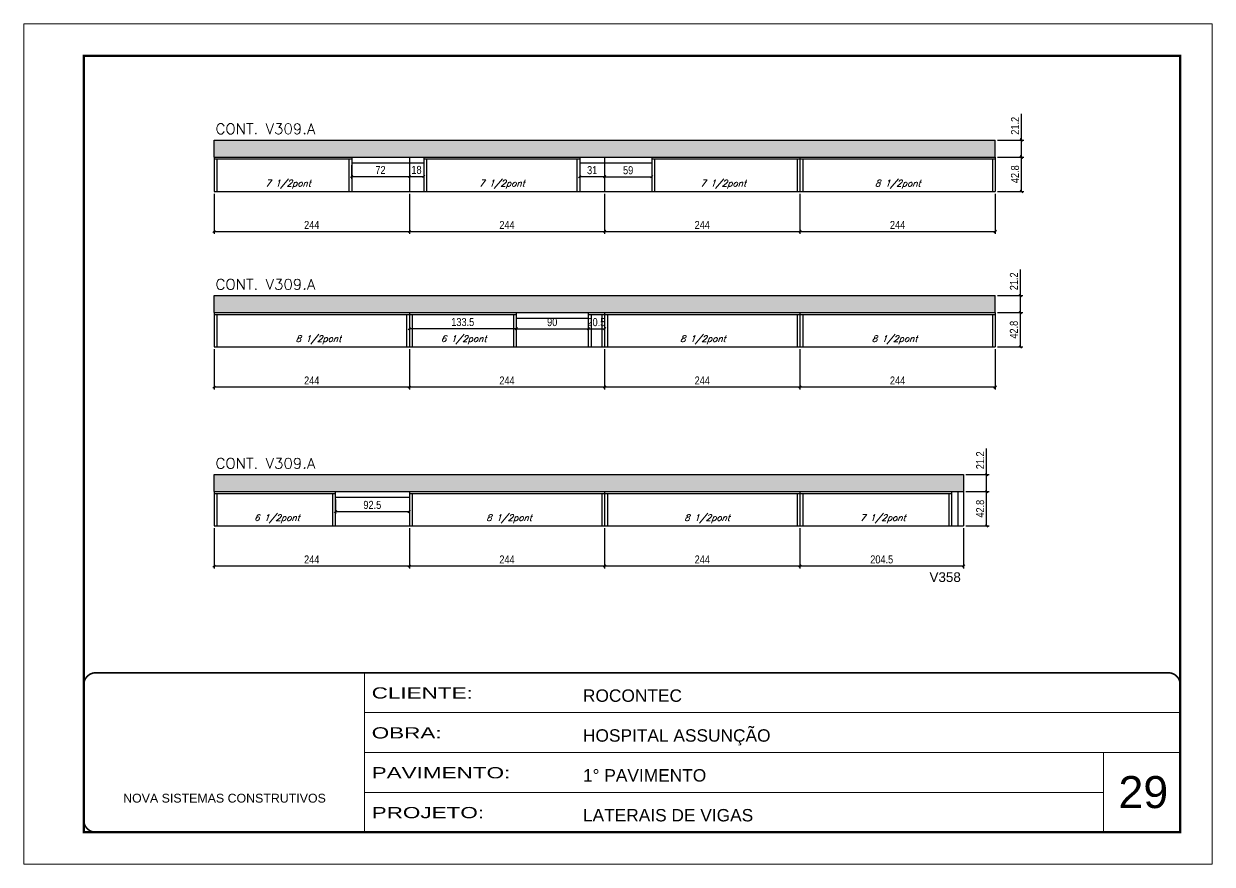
# Model space of a CAD drawing. Extents: x 137137 to 143418, y 10464 to 34486.
# Drawn here: x 137137 to 138622, y 25396 to 26446 of the extents above; entities that cross this region are included whole.
import ezdxf

# ---------------------------------------------------------------- set-up
doc = ezdxf.new("R2010")
doc.units = 0
doc.linetypes.add('CONTINUO', pattern=[0])
doc.linetypes.add('DASHED', pattern=[0.75, 0.5, -0.25])
for name, color, linetype in [('5', 5, 'Continuous'), ('COTA', 241, 'Continuous'), ('Painéis', 200, 'Continuous'), ('SARR_2.2x7', 40, 'Continuous'), ('SARR_3.5x7', 81, 'Continuous'), ('texto', 7, 'Continuous')]:
    doc.layers.add(name, color=color, linetype=linetype)
for name, color, linetype, lineweight in [('CARIMBO', 255, 'Continuous', 9), ('Folhas', 255, 'Continuous', 9), ('SARRAFO DE PRESSAO', 251, 'DASHED', 9), ('Texto Seção', 7, 'Continuous', 15)]:
    doc.layers.add(name, color=color, linetype=linetype, lineweight=lineweight)
doc.styles.add('ARIAL', font='arial.ttf')
doc.styles.add('COTA TECNICA', font='techl___.ttf', dxfattribs={"height": 10})
doc.styles.add('REGUA-120', font='ROMANS.shx', dxfattribs={"height": 15})
doc.styles.add('Romans', font='romans.shx')
doc.styles.get("Standard").update_dxf_attribs({"font": 'arial.ttf'})
doc.styles.add('Tecnologia', font='')
doc.styles.get('Tecnologia').set_extended_font_data('Forgotten Futurist')
doc.dimstyles.new('PAINEL', dxfattribs={"dimtxt": 10, "dimasz": 3, "dimexe": 3, "dimexo": 3, "dimgap": 3, "dimtad": 1, "dimdec": 1, "dimzin": 12, "dimdsep": 46, "dimtxsty": 'COTA TECNICA', "dimblk1": 'OBLIQUE', "dimblk2": 'OBLIQUE', "dimsah": 1, "dimcen": 0.9, "dimclrd": 4, "dimclre": 4, "dimclrt": 240, "dimadec": 1, "dimazin": 3, "dimtfac": 1, "dimtdec": 1, "dimtmove": 0, "dimatfit": 3, "dimfxl": 1, "dimtolj": 1, "dimtzin": 12, "dimarcsym": 0})
pattern_1 = [(50, (-4832.843, -1173.3043), (5.46554007, -0.47817257), [0.5715, -6.2865]), (355, (-4832.843, -1173.304), (-1.05730264, 5.73170536), [0.4572, -5.02921753]), (100.4514447, (-4832.3873, -1173.344), (4.40823741, 5.25353256), [0.48570026, -5.34270734]), (46.1842, (-4832.843, -1171.78), (8.13237123, -1.26126984), [0.85725, -9.42975]), (96.6355576, (-4832.165, -1171.885), (7.122124, 7.42278374), [0.7285507, -8.01406824]), (351.184151, (-4832.843, -1171.78), (7.122124, 7.42278374), [0.685799, -7.54379196]), (21, (-4832.081, -1172.1613), (4.54843174, -3.06795595), [0.5715, -6.2865]), (326, (-4832.081, -1172.161), (1.85406085, 5.52563898), [0.4572, -5.0292]), (71.451445, (-4831.702, -1172.417), (6.40249258, 2.45768307), [0.48570026, -5.34269813]), (37.5, (-4832.8428, -1173.3043), (0.092658098, 2.536651166), [0, -4.96824, 0, -5.1054, 0, -5.04825]), (7.5, (-4832.8428, -1173.3043), (2.004589875, 3.005417245), [0, -2.91084, 0, -4.85394, 0, -1.92405]), (327.5, (-4834.542, -1173.3043), (4.067717855, -0.17186232), [0, -1.905, 0, -5.9436, 0, -7.8867]), (317.5, (-4835.304, -1173.3043), (4.44387544, 0.76279473), [0, -2.4765, 0, -3.94716, 0, -5.6007])]

# ---------------------------------------------------------------- blocks, each defined once
blk = doc.blocks.new('9999999999')
at = {"color": 30, "linetype": 'CONTINUO'}
for p, q in [((98564.6, 34230.2), (98564.6, 34429.4)), ((98564.6, 34379.6), (99584, 34379.6)), ((98564.6, 34329.8), (99488, 34329.8)), ((99584, 34329.8), (99488, 34329.8)), ((99488, 34329.8), (99488, 34230.2)), ((98564.6, 34280), (99488, 34280))]:
    blk.add_line(p, q, dxfattribs=at)
at = {"color": 30, "linetype": 'CONTINUO', "const_width": 2}
blk.add_lwpolyline([(99584, 34230.2), (99584, 34414.4, 0.414214), (99569, 34429.4), (98229, 34429.4, 0.414214), (98214, 34414.4), (98214, 34245.2, 0.414214), (98229, 34230.2), (99584, 34230.2)], format="xyb", dxfattribs=at)
at = {"layer": 'Folhas'}
blk.add_lwpolyline([(98139, 34190.2), (99624, 34190.2), (99624, 35240.2), (98139, 35240.2)], close=True, dxfattribs=at)
at = {"layer": 'Folhas', "color": 30, "const_width": 3}
blk.add_lwpolyline([(98214, 34230.2), (99584, 34230.2), (99584, 35200.2), (98214, 35200.2)], close=True, dxfattribs=at)
at = {"color": 7, "linetype": 'Continuous', "ltscale": 5, "style": 'ARIAL'}
for s, height, p in [('ROCONTEC', 15.48, (98837.7, 34393.1)), ('HOSPITAL ASSUNÇÃO', 15.483, (98837.7, 34343.3)), ('1° PAVIMENTO', 15.483, (98837.7, 34293.5)), ('NOVA SISTEMAS CONSTRUTIVOS', 11.059, (98263.2, 34267.2)), ('LATERAIS DE VIGAS', 15.483, (98837.7, 34243.7))]:
    blk.add_text(s, height=height, dxfattribs=at).set_placement(p)
at = {"layer": 'Folhas', "color": 7, "style": 'Tecnologia', "width": 1.5}
for s, p in [('CLIENTE:', (98573.7, 34397.2)), ('OBRA:', (98573.7, 34347.3)), ('PAVIMENTO:', (98573.7, 34297.5)), ('PROJETO:', (98573.7, 34247.7))]:
    blk.add_text(s, height=14, dxfattribs=at).set_placement(p)
blk = doc.blocks.new('_Oblique')
at = {"color": 0, "linetype": 'ByBlock', "lineweight": -2}
blk.add_line((-0.5, -0.5), (0.5, 0.5), dxfattribs=at)
blk = doc.blocks.new('*D1198')
at = {"layer": 'COTA', "color": 4, "lineweight": -2, "ltscale": 25, "transparency": 16777216}
for p, q in [((137375.1, 26233.4), (137375.1, 26183.3)), ((137619.1, 26233.4), (137619.1, 26183.3)), ((137375.1, 26186.3), (137619.1, 26186.3))]:
    blk.add_line(p, q, dxfattribs=at)
at = {"layer": 'Defpoints', "color": 0, "ltscale": 25, "transparency": 16777216}
for p in [(137375.1, 26236.4), (137619.1, 26236.4), (137619.1, 26186.3)]:
    blk.add_point(p, dxfattribs=at)
at = {"layer": 'COTA', "color": 4, "lineweight": -2, "ltscale": 25, "transparency": 16777216, "xscale": 3, "yscale": 3, "zscale": 3, "rotation": 180}
blk.add_blockref('_Oblique', (137375.1, 26186.3), dxfattribs=at)
at = {"layer": 'COTA', "color": 4, "lineweight": -2, "ltscale": 25, "transparency": 16777216, "xscale": 3, "yscale": 3, "zscale": 3}
blk.add_blockref('_Oblique', (137619.1, 26186.3), dxfattribs=at)
at = {"layer": 'COTA', "color": 240, "ltscale": 25, "transparency": 16777216, "insert": (137497.1, 26194.4), "char_height": 10, "attachment_point": 5, "style": 'COTA TECNICA'}
blk.add_mtext('\\A1;244', dxfattribs=at)
blk = doc.blocks.new('*D1199')
at = {"layer": 'COTA', "color": 4, "lineweight": -2, "ltscale": 25, "transparency": 16777216}
for p, q in [((137619.1, 26233.4), (137619.1, 26183.3)), ((137863.1, 26233.4), (137863.1, 26183.3)), ((137619.1, 26186.3), (137863.1, 26186.3))]:
    blk.add_line(p, q, dxfattribs=at)
at = {"layer": 'Defpoints', "color": 0, "ltscale": 25, "transparency": 16777216}
for p in [(137619.1, 26236.4), (137863.1, 26236.4), (137863.1, 26186.3)]:
    blk.add_point(p, dxfattribs=at)
at = {"layer": 'COTA', "color": 4, "lineweight": -2, "ltscale": 25, "transparency": 16777216, "xscale": 3, "yscale": 3, "zscale": 3, "rotation": 180}
blk.add_blockref('_Oblique', (137619.1, 26186.3), dxfattribs=at)
at = {"layer": 'COTA', "color": 4, "lineweight": -2, "ltscale": 25, "transparency": 16777216, "xscale": 3, "yscale": 3, "zscale": 3}
blk.add_blockref('_Oblique', (137863.1, 26186.3), dxfattribs=at)
at = {"layer": 'COTA', "color": 240, "ltscale": 25, "transparency": 16777216, "insert": (137741.1, 26194.4), "char_height": 10, "attachment_point": 5, "style": 'COTA TECNICA'}
blk.add_mtext('\\A1;244', dxfattribs=at)
blk = doc.blocks.new('*D1200')
at = {"layer": 'COTA', "color": 4, "lineweight": -2, "ltscale": 25, "transparency": 16777216}
for p, q in [((137863.1, 26233.4), (137863.1, 26183.3)), ((138107.1, 26233.4), (138107.1, 26183.3)), ((137863.1, 26186.3), (138107.1, 26186.3))]:
    blk.add_line(p, q, dxfattribs=at)
at = {"layer": 'Defpoints', "color": 0, "ltscale": 25, "transparency": 16777216}
for p in [(137863.1, 26236.4), (138107.1, 26236.4), (138107.1, 26186.3)]:
    blk.add_point(p, dxfattribs=at)
at = {"layer": 'COTA', "color": 4, "lineweight": -2, "ltscale": 25, "transparency": 16777216, "xscale": 3, "yscale": 3, "zscale": 3, "rotation": 180}
blk.add_blockref('_Oblique', (137863.1, 26186.3), dxfattribs=at)
at = {"layer": 'COTA', "color": 4, "lineweight": -2, "ltscale": 25, "transparency": 16777216, "xscale": 3, "yscale": 3, "zscale": 3}
blk.add_blockref('_Oblique', (138107.1, 26186.3), dxfattribs=at)
at = {"layer": 'COTA', "color": 240, "ltscale": 25, "transparency": 16777216, "insert": (137985.1, 26194.4), "char_height": 10, "attachment_point": 5, "style": 'COTA TECNICA'}
blk.add_mtext('\\A1;244', dxfattribs=at)
blk = doc.blocks.new('*D1201')
at = {"layer": 'COTA', "color": 4, "lineweight": -2, "ltscale": 25, "transparency": 16777216}
for p, q in [((138107.1, 26233.4), (138107.1, 26183.3)), ((138351.1, 26233.4), (138351.1, 26183.3)), ((138107.1, 26186.3), (138351.1, 26186.3))]:
    blk.add_line(p, q, dxfattribs=at)
at = {"layer": 'Defpoints', "color": 0, "ltscale": 25, "transparency": 16777216}
for p in [(138107.1, 26236.4), (138351.1, 26236.4), (138351.1, 26186.3)]:
    blk.add_point(p, dxfattribs=at)
at = {"layer": 'COTA', "color": 4, "lineweight": -2, "ltscale": 25, "transparency": 16777216, "xscale": 3, "yscale": 3, "zscale": 3, "rotation": 180}
blk.add_blockref('_Oblique', (138107.1, 26186.3), dxfattribs=at)
at = {"layer": 'COTA', "color": 4, "lineweight": -2, "ltscale": 25, "transparency": 16777216, "xscale": 3, "yscale": 3, "zscale": 3}
blk.add_blockref('_Oblique', (138351.1, 26186.3), dxfattribs=at)
at = {"layer": 'COTA', "color": 240, "ltscale": 25, "transparency": 16777216, "insert": (138229.1, 26194.4), "char_height": 10, "attachment_point": 5, "style": 'COTA TECNICA'}
blk.add_mtext('\\A1;244', dxfattribs=at)
blk = doc.blocks.new('*D1202')
at = {"layer": 'COTA', "color": 4, "lineweight": -2, "ltscale": 25, "transparency": 16777216}
for p, q in [((137547, 26269.2), (137547, 26252)), ((137547, 26255), (137619.1, 26255)), ((137619.1, 26269.2), (137619.1, 26252))]:
    blk.add_line(p, q, dxfattribs=at)
at = {"layer": 'Defpoints', "color": 0, "ltscale": 25, "transparency": 16777216}
for p in [(137547, 26272.2), (137619.1, 26272.2), (137619.1, 26255)]:
    blk.add_point(p, dxfattribs=at)
at = {"layer": 'COTA', "color": 4, "lineweight": -2, "ltscale": 25, "transparency": 16777216, "xscale": 3, "yscale": 3, "zscale": 3, "rotation": 180}
blk.add_blockref('_Oblique', (137547, 26255), dxfattribs=at)
at = {"layer": 'COTA', "color": 4, "lineweight": -2, "ltscale": 25, "transparency": 16777216, "xscale": 3, "yscale": 3, "zscale": 3}
blk.add_blockref('_Oblique', (137619.1, 26255), dxfattribs=at)
at = {"layer": 'COTA', "color": 240, "ltscale": 25, "transparency": 16777216, "insert": (137583, 26263.1), "char_height": 10, "attachment_point": 5, "style": 'COTA TECNICA'}
blk.add_mtext('\\A1;72', dxfattribs=at)
blk = doc.blocks.new('*D1203')
at = {"layer": 'COTA', "color": 4, "lineweight": -2, "ltscale": 25, "transparency": 16777216}
for p, q in [((137619.1, 26269.2), (137619.1, 26252)), ((137619.1, 26255), (137637, 26255)), ((137637, 26269.2), (137637, 26252))]:
    blk.add_line(p, q, dxfattribs=at)
at = {"layer": 'Defpoints', "color": 0, "ltscale": 25, "transparency": 16777216}
for p in [(137619.1, 26272.2), (137637, 26272.2), (137637, 26255)]:
    blk.add_point(p, dxfattribs=at)
at = {"layer": 'COTA', "color": 4, "lineweight": -2, "ltscale": 25, "transparency": 16777216, "xscale": 3, "yscale": 3, "zscale": 3, "rotation": 180}
blk.add_blockref('_Oblique', (137619.1, 26255), dxfattribs=at)
at = {"layer": 'COTA', "color": 4, "lineweight": -2, "ltscale": 25, "transparency": 16777216, "xscale": 3, "yscale": 3, "zscale": 3}
blk.add_blockref('_Oblique', (137637, 26255), dxfattribs=at)
at = {"layer": 'COTA', "color": 240, "ltscale": 25, "transparency": 16777216, "insert": (137628, 26263.1), "char_height": 10, "attachment_point": 5, "style": 'COTA TECNICA'}
blk.add_mtext('\\A1;18', dxfattribs=at)
blk = doc.blocks.new('*D1204')
at = {"layer": 'COTA', "color": 4, "lineweight": -2, "ltscale": 25, "transparency": 16777216}
for p, q in [((137832, 26269.2), (137832, 26251.6)), ((137863.1, 26269.2), (137863.1, 26251.6)), ((137863.1, 26254.6), (137832, 26254.6))]:
    blk.add_line(p, q, dxfattribs=at)
at = {"layer": 'Defpoints', "color": 0, "ltscale": 25, "transparency": 16777216}
for p in [(137832, 26272.2), (137863.1, 26272.2), (137832, 26254.6)]:
    blk.add_point(p, dxfattribs=at)
at = {"layer": 'COTA', "color": 4, "lineweight": -2, "ltscale": 25, "transparency": 16777216, "xscale": 3, "yscale": 3, "zscale": 3, "rotation": 180}
blk.add_blockref('_Oblique', (137832, 26254.6), dxfattribs=at)
at = {"layer": 'COTA', "color": 4, "lineweight": -2, "ltscale": 25, "transparency": 16777216, "xscale": 3, "yscale": 3, "zscale": 3}
blk.add_blockref('_Oblique', (137863.1, 26254.6), dxfattribs=at)
at = {"layer": 'COTA', "color": 240, "ltscale": 25, "transparency": 16777216, "insert": (137847.5, 26262.8), "char_height": 10, "attachment_point": 5, "style": 'COTA TECNICA'}
blk.add_mtext('\\A1;31', dxfattribs=at)
blk = doc.blocks.new('*D1205')
at = {"layer": 'COTA', "color": 4, "lineweight": -2, "ltscale": 25, "transparency": 16777216}
for p, q in [((137863.1, 26269.2), (137863.1, 26251.6)), ((137922, 26269.2), (137922, 26251.6)), ((137863.1, 26254.6), (137922, 26254.6))]:
    blk.add_line(p, q, dxfattribs=at)
at = {"layer": 'Defpoints', "color": 0, "ltscale": 25, "transparency": 16777216}
for p in [(137863.1, 26272.2), (137922, 26272.2), (137922, 26254.6)]:
    blk.add_point(p, dxfattribs=at)
at = {"layer": 'COTA', "color": 4, "lineweight": -2, "ltscale": 25, "transparency": 16777216, "xscale": 3, "yscale": 3, "zscale": 3, "rotation": 180}
blk.add_blockref('_Oblique', (137863.1, 26254.6), dxfattribs=at)
at = {"layer": 'COTA', "color": 4, "lineweight": -2, "ltscale": 25, "transparency": 16777216, "xscale": 3, "yscale": 3, "zscale": 3}
blk.add_blockref('_Oblique', (137922, 26254.6), dxfattribs=at)
at = {"layer": 'COTA', "color": 240, "ltscale": 25, "transparency": 16777216, "insert": (137892.5, 26262.7), "char_height": 10, "attachment_point": 5, "style": 'COTA TECNICA'}
blk.add_mtext('\\A1;59', dxfattribs=at)
blk = doc.blocks.new('*D1206')
at = {"layer": 'COTA', "color": 4, "lineweight": -2, "ltscale": 25, "transparency": 16777216}
for p, q in [((137375.1, 26039.1), (137375.1, 25989)), ((137619.1, 26039.1), (137619.1, 25989)), ((137375.1, 25992), (137619.1, 25992))]:
    blk.add_line(p, q, dxfattribs=at)
at = {"layer": 'Defpoints', "color": 0, "ltscale": 25, "transparency": 16777216}
for p in [(137375.1, 26042.1), (137619.1, 26042.1), (137619.1, 25992)]:
    blk.add_point(p, dxfattribs=at)
at = {"layer": 'COTA', "color": 4, "lineweight": -2, "ltscale": 25, "transparency": 16777216, "xscale": 3, "yscale": 3, "zscale": 3, "rotation": 180}
blk.add_blockref('_Oblique', (137375.1, 25992), dxfattribs=at)
at = {"layer": 'COTA', "color": 4, "lineweight": -2, "ltscale": 25, "transparency": 16777216, "xscale": 3, "yscale": 3, "zscale": 3}
blk.add_blockref('_Oblique', (137619.1, 25992), dxfattribs=at)
at = {"layer": 'COTA', "color": 240, "ltscale": 25, "transparency": 16777216, "insert": (137497.1, 26000.1), "char_height": 10, "attachment_point": 5, "style": 'COTA TECNICA'}
blk.add_mtext('\\A1;244', dxfattribs=at)
blk = doc.blocks.new('*D1207')
at = {"layer": 'COTA', "color": 4, "lineweight": -2, "ltscale": 25, "transparency": 16777216}
for p, q in [((137619.1, 26039.1), (137619.1, 25989)), ((137863.1, 26039.1), (137863.1, 25989)), ((137619.1, 25992), (137863.1, 25992))]:
    blk.add_line(p, q, dxfattribs=at)
at = {"layer": 'Defpoints', "color": 0, "ltscale": 25, "transparency": 16777216}
for p in [(137619.1, 26042.1), (137863.1, 26042.1), (137863.1, 25992)]:
    blk.add_point(p, dxfattribs=at)
at = {"layer": 'COTA', "color": 4, "lineweight": -2, "ltscale": 25, "transparency": 16777216, "xscale": 3, "yscale": 3, "zscale": 3, "rotation": 180}
blk.add_blockref('_Oblique', (137619.1, 25992), dxfattribs=at)
at = {"layer": 'COTA', "color": 4, "lineweight": -2, "ltscale": 25, "transparency": 16777216, "xscale": 3, "yscale": 3, "zscale": 3}
blk.add_blockref('_Oblique', (137863.1, 25992), dxfattribs=at)
at = {"layer": 'COTA', "color": 240, "ltscale": 25, "transparency": 16777216, "insert": (137741.1, 26000.1), "char_height": 10, "attachment_point": 5, "style": 'COTA TECNICA'}
blk.add_mtext('\\A1;244', dxfattribs=at)
blk = doc.blocks.new('*D1208')
at = {"layer": 'COTA', "color": 4, "lineweight": -2, "ltscale": 25, "transparency": 16777216}
for p, q in [((137863.1, 26039.1), (137863.1, 25989)), ((138107.1, 26039.1), (138107.1, 25989)), ((137863.1, 25992), (138107.1, 25992))]:
    blk.add_line(p, q, dxfattribs=at)
at = {"layer": 'Defpoints', "color": 0, "ltscale": 25, "transparency": 16777216}
for p in [(137863.1, 26042.1), (138107.1, 26042.1), (138107.1, 25992)]:
    blk.add_point(p, dxfattribs=at)
at = {"layer": 'COTA', "color": 4, "lineweight": -2, "ltscale": 25, "transparency": 16777216, "xscale": 3, "yscale": 3, "zscale": 3, "rotation": 180}
blk.add_blockref('_Oblique', (137863.1, 25992), dxfattribs=at)
at = {"layer": 'COTA', "color": 4, "lineweight": -2, "ltscale": 25, "transparency": 16777216, "xscale": 3, "yscale": 3, "zscale": 3}
blk.add_blockref('_Oblique', (138107.1, 25992), dxfattribs=at)
at = {"layer": 'COTA', "color": 240, "ltscale": 25, "transparency": 16777216, "insert": (137985.1, 26000.1), "char_height": 10, "attachment_point": 5, "style": 'COTA TECNICA'}
blk.add_mtext('\\A1;244', dxfattribs=at)
blk = doc.blocks.new('*D1209')
at = {"layer": 'COTA', "color": 4, "lineweight": -2, "ltscale": 25, "transparency": 16777216}
for p, q in [((138107.1, 26039.1), (138107.1, 25989)), ((138351.1, 26039.1), (138351.1, 25989)), ((138107.1, 25992), (138351.1, 25992))]:
    blk.add_line(p, q, dxfattribs=at)
at = {"layer": 'Defpoints', "color": 0, "ltscale": 25, "transparency": 16777216}
for p in [(138107.1, 26042.1), (138351.1, 26042.1), (138351.1, 25992)]:
    blk.add_point(p, dxfattribs=at)
at = {"layer": 'COTA', "color": 4, "lineweight": -2, "ltscale": 25, "transparency": 16777216, "xscale": 3, "yscale": 3, "zscale": 3, "rotation": 180}
blk.add_blockref('_Oblique', (138107.1, 25992), dxfattribs=at)
at = {"layer": 'COTA', "color": 4, "lineweight": -2, "ltscale": 25, "transparency": 16777216, "xscale": 3, "yscale": 3, "zscale": 3}
blk.add_blockref('_Oblique', (138351.1, 25992), dxfattribs=at)
at = {"layer": 'COTA', "color": 240, "ltscale": 25, "transparency": 16777216, "insert": (138229.1, 26000.1), "char_height": 10, "attachment_point": 5, "style": 'COTA TECNICA'}
blk.add_mtext('\\A1;244', dxfattribs=at)
blk = doc.blocks.new('*D1210')
at = {"layer": 'COTA', "color": 4, "lineweight": -2, "ltscale": 25, "transparency": 16777216}
for p, q in [((137619.1, 26079.7), (137619.1, 26061.8)), ((137752.6, 26079.7), (137752.6, 26061.8)), ((137752.6, 26064.8), (137619.1, 26064.8))]:
    blk.add_line(p, q, dxfattribs=at)
at = {"layer": 'Defpoints', "color": 0, "ltscale": 25, "transparency": 16777216}
for p in [(137619.1, 26082.7), (137752.6, 26082.7), (137619.1, 26064.8)]:
    blk.add_point(p, dxfattribs=at)
at = {"layer": 'COTA', "color": 4, "lineweight": -2, "ltscale": 25, "transparency": 16777216, "xscale": 3, "yscale": 3, "zscale": 3, "rotation": 180}
blk.add_blockref('_Oblique', (137619.1, 26064.8), dxfattribs=at)
at = {"layer": 'COTA', "color": 4, "lineweight": -2, "ltscale": 25, "transparency": 16777216, "xscale": 3, "yscale": 3, "zscale": 3}
blk.add_blockref('_Oblique', (137752.6, 26064.8), dxfattribs=at)
at = {"layer": 'COTA', "color": 240, "ltscale": 25, "transparency": 16777216, "insert": (137685.8, 26073.1), "char_height": 10, "attachment_point": 5, "style": 'COTA TECNICA'}
blk.add_mtext('\\A1;133.5', dxfattribs=at)
blk = doc.blocks.new('*D1211')
at = {"layer": 'COTA', "color": 4, "lineweight": -2, "ltscale": 25, "transparency": 16777216}
for p, q in [((137752.6, 26074.9), (137752.6, 26061.8)), ((137752.6, 26064.8), (137842.6, 26064.8)), ((137842.6, 26074.9), (137842.6, 26061.8))]:
    blk.add_line(p, q, dxfattribs=at)
at = {"layer": 'Defpoints', "color": 0, "ltscale": 25, "transparency": 16777216}
for p in [(137752.6, 26077.9), (137842.6, 26077.9), (137842.6, 26064.8)]:
    blk.add_point(p, dxfattribs=at)
at = {"layer": 'COTA', "color": 4, "lineweight": -2, "ltscale": 25, "transparency": 16777216, "xscale": 3, "yscale": 3, "zscale": 3, "rotation": 180}
blk.add_blockref('_Oblique', (137752.6, 26064.8), dxfattribs=at)
at = {"layer": 'COTA', "color": 4, "lineweight": -2, "ltscale": 25, "transparency": 16777216, "xscale": 3, "yscale": 3, "zscale": 3}
blk.add_blockref('_Oblique', (137842.6, 26064.8), dxfattribs=at)
at = {"layer": 'COTA', "color": 240, "ltscale": 25, "transparency": 16777216, "insert": (137797.6, 26073), "char_height": 10, "attachment_point": 5, "style": 'COTA TECNICA'}
blk.add_mtext('\\A1;90', dxfattribs=at)
blk = doc.blocks.new('*D1212')
at = {"layer": 'COTA', "color": 4, "lineweight": -2, "ltscale": 25, "transparency": 16777216}
for p, q in [((137842.6, 26079.7), (137842.6, 26061.8)), ((137863.1, 26079.7), (137863.1, 26061.8)), ((137842.6, 26064.8), (137863.1, 26064.8))]:
    blk.add_line(p, q, dxfattribs=at)
at = {"layer": 'Defpoints', "color": 0, "ltscale": 25, "transparency": 16777216}
for p in [(137842.6, 26082.7), (137863.1, 26082.7), (137863.1, 26064.8)]:
    blk.add_point(p, dxfattribs=at)
at = {"layer": 'COTA', "color": 4, "lineweight": -2, "ltscale": 25, "transparency": 16777216, "xscale": 3, "yscale": 3, "zscale": 3, "rotation": 180}
blk.add_blockref('_Oblique', (137842.6, 26064.8), dxfattribs=at)
at = {"layer": 'COTA', "color": 4, "lineweight": -2, "ltscale": 25, "transparency": 16777216, "xscale": 3, "yscale": 3, "zscale": 3}
blk.add_blockref('_Oblique', (137863.1, 26064.8), dxfattribs=at)
at = {"layer": 'COTA', "color": 240, "ltscale": 25, "transparency": 16777216, "insert": (137852.8, 26072.9), "char_height": 10, "attachment_point": 5, "style": 'COTA TECNICA'}
blk.add_mtext('\\A1;20.5', dxfattribs=at)
blk = doc.blocks.new('*D1213')
at = {"layer": 'COTA', "color": 4, "lineweight": -2, "ltscale": 25, "transparency": 16777216}
for p, q in [((137375.1, 25815.5), (137375.1, 25765.4)), ((137619.1, 25815.5), (137619.1, 25765.4)), ((137375.1, 25768.4), (137619.1, 25768.4))]:
    blk.add_line(p, q, dxfattribs=at)
at = {"layer": 'Defpoints', "color": 0, "ltscale": 25, "transparency": 16777216}
for p in [(137375.1, 25818.5), (137619.1, 25818.5), (137619.1, 25768.4)]:
    blk.add_point(p, dxfattribs=at)
at = {"layer": 'COTA', "color": 4, "lineweight": -2, "ltscale": 25, "transparency": 16777216, "xscale": 3, "yscale": 3, "zscale": 3, "rotation": 180}
blk.add_blockref('_Oblique', (137375.1, 25768.4), dxfattribs=at)
at = {"layer": 'COTA', "color": 4, "lineweight": -2, "ltscale": 25, "transparency": 16777216, "xscale": 3, "yscale": 3, "zscale": 3}
blk.add_blockref('_Oblique', (137619.1, 25768.4), dxfattribs=at)
at = {"layer": 'COTA', "color": 240, "ltscale": 25, "transparency": 16777216, "insert": (137497.1, 25776.5), "char_height": 10, "attachment_point": 5, "style": 'COTA TECNICA'}
blk.add_mtext('\\A1;244', dxfattribs=at)
blk = doc.blocks.new('*D1214')
at = {"layer": 'COTA', "color": 4, "lineweight": -2, "ltscale": 25, "transparency": 16777216}
for p, q in [((137619.1, 25815.5), (137619.1, 25765.4)), ((137863.1, 25815.5), (137863.1, 25765.4)), ((137619.1, 25768.4), (137863.1, 25768.4))]:
    blk.add_line(p, q, dxfattribs=at)
at = {"layer": 'Defpoints', "color": 0, "ltscale": 25, "transparency": 16777216}
for p in [(137619.1, 25818.5), (137863.1, 25818.5), (137863.1, 25768.4)]:
    blk.add_point(p, dxfattribs=at)
at = {"layer": 'COTA', "color": 4, "lineweight": -2, "ltscale": 25, "transparency": 16777216, "xscale": 3, "yscale": 3, "zscale": 3, "rotation": 180}
blk.add_blockref('_Oblique', (137619.1, 25768.4), dxfattribs=at)
at = {"layer": 'COTA', "color": 4, "lineweight": -2, "ltscale": 25, "transparency": 16777216, "xscale": 3, "yscale": 3, "zscale": 3}
blk.add_blockref('_Oblique', (137863.1, 25768.4), dxfattribs=at)
at = {"layer": 'COTA', "color": 240, "ltscale": 25, "transparency": 16777216, "insert": (137741.1, 25776.5), "char_height": 10, "attachment_point": 5, "style": 'COTA TECNICA'}
blk.add_mtext('\\A1;244', dxfattribs=at)
blk = doc.blocks.new('*D1215')
at = {"layer": 'COTA', "color": 4, "lineweight": -2, "ltscale": 25, "transparency": 16777216}
for p, q in [((137863.1, 25815.5), (137863.1, 25765.4)), ((138107.1, 25815.5), (138107.1, 25765.4)), ((137863.1, 25768.4), (138107.1, 25768.4))]:
    blk.add_line(p, q, dxfattribs=at)
at = {"layer": 'Defpoints', "color": 0, "ltscale": 25, "transparency": 16777216}
for p in [(137863.1, 25818.5), (138107.1, 25818.5), (138107.1, 25768.4)]:
    blk.add_point(p, dxfattribs=at)
at = {"layer": 'COTA', "color": 4, "lineweight": -2, "ltscale": 25, "transparency": 16777216, "xscale": 3, "yscale": 3, "zscale": 3, "rotation": 180}
blk.add_blockref('_Oblique', (137863.1, 25768.4), dxfattribs=at)
at = {"layer": 'COTA', "color": 4, "lineweight": -2, "ltscale": 25, "transparency": 16777216, "xscale": 3, "yscale": 3, "zscale": 3}
blk.add_blockref('_Oblique', (138107.1, 25768.4), dxfattribs=at)
at = {"layer": 'COTA', "color": 240, "ltscale": 25, "transparency": 16777216, "insert": (137985.1, 25776.5), "char_height": 10, "attachment_point": 5, "style": 'COTA TECNICA'}
blk.add_mtext('\\A1;244', dxfattribs=at)
blk = doc.blocks.new('*D1216')
at = {"layer": 'COTA', "color": 4, "lineweight": -2, "ltscale": 25, "transparency": 16777216}
for p, q in [((138107.1, 25815.5), (138107.1, 25765.4)), ((138311.6, 25815.5), (138311.6, 25765.4)), ((138107.1, 25768.4), (138311.6, 25768.4))]:
    blk.add_line(p, q, dxfattribs=at)
at = {"layer": 'Defpoints', "color": 0, "ltscale": 25, "transparency": 16777216}
for p in [(138107.1, 25818.5), (138311.6, 25818.5), (138311.6, 25768.4)]:
    blk.add_point(p, dxfattribs=at)
at = {"layer": 'COTA', "color": 4, "lineweight": -2, "ltscale": 25, "transparency": 16777216, "xscale": 3, "yscale": 3, "zscale": 3, "rotation": 180}
blk.add_blockref('_Oblique', (138107.1, 25768.4), dxfattribs=at)
at = {"layer": 'COTA', "color": 4, "lineweight": -2, "ltscale": 25, "transparency": 16777216, "xscale": 3, "yscale": 3, "zscale": 3}
blk.add_blockref('_Oblique', (138311.6, 25768.4), dxfattribs=at)
at = {"layer": 'COTA', "color": 240, "ltscale": 25, "transparency": 16777216, "insert": (138209.3, 25776.5), "char_height": 10, "attachment_point": 5, "style": 'COTA TECNICA'}
blk.add_mtext('\\A1;204.5', dxfattribs=at)
blk = doc.blocks.new('*D1217')
at = {"layer": 'COTA', "color": 4, "lineweight": -2, "ltscale": 25, "transparency": 16777216}
for p, q in [((137526.6, 25851.3), (137526.6, 25833.4)), ((137619.1, 25851.3), (137619.1, 25833.4)), ((137526.6, 25836.4), (137619.1, 25836.4))]:
    blk.add_line(p, q, dxfattribs=at)
at = {"layer": 'Defpoints', "color": 0, "ltscale": 25, "transparency": 16777216}
for p in [(137526.6, 25854.3), (137619.1, 25854.3), (137619.1, 25836.4)]:
    blk.add_point(p, dxfattribs=at)
at = {"layer": 'COTA', "color": 4, "lineweight": -2, "ltscale": 25, "transparency": 16777216, "xscale": 3, "yscale": 3, "zscale": 3, "rotation": 180}
blk.add_blockref('_Oblique', (137526.6, 25836.4), dxfattribs=at)
at = {"layer": 'COTA', "color": 4, "lineweight": -2, "ltscale": 25, "transparency": 16777216, "xscale": 3, "yscale": 3, "zscale": 3}
blk.add_blockref('_Oblique', (137619.1, 25836.4), dxfattribs=at)
at = {"layer": 'COTA', "color": 240, "ltscale": 25, "transparency": 16777216, "insert": (137572.8, 25844.6), "char_height": 10, "attachment_point": 5, "style": 'COTA TECNICA'}
blk.add_mtext('\\A1;92.5', dxfattribs=at)
blk = doc.blocks.new('*D1218')
at = {"layer": 'COTA', "color": 4, "lineweight": -2, "ltscale": 25, "transparency": 16777216}
for p, q in [((138354.1, 26279.2), (138387, 26279.2)), ((138384, 26236.4), (138384, 26279.2)), ((138354.1, 26236.4), (138387, 26236.4))]:
    blk.add_line(p, q, dxfattribs=at)
at = {"layer": 'Defpoints', "color": 0, "ltscale": 25, "transparency": 16777216}
for p in [(138351.1, 26279.2), (138384, 26279.2), (138351.1, 26236.4)]:
    blk.add_point(p, dxfattribs=at)
at = {"layer": 'COTA', "color": 4, "lineweight": -2, "ltscale": 25, "transparency": 16777216, "xscale": 3, "yscale": 3, "zscale": 3}
for p, rotation in [((138384, 26279.2), 90), ((138384, 26236.4), 270)]:
    blk.add_blockref('_Oblique', p, dxfattribs=dict(at, rotation=rotation))
at = {"layer": 'COTA', "color": 240, "ltscale": 25, "transparency": 16777216, "insert": (138375.9, 26257.8), "char_height": 10, "attachment_point": 5, "rotation": 90, "style": 'COTA TECNICA'}
blk.add_mtext('\\A1;42.8', dxfattribs=at)
blk = doc.blocks.new('*D1219')
at = {"layer": 'COTA', "color": 4, "lineweight": -2, "ltscale": 25, "transparency": 16777216}
for p, q in [((138384, 26300.4), (138384, 26333.1)), ((138354.1, 26300.4), (138387, 26300.4)), ((138384, 26279.2), (138384, 26300.4)), ((138354.1, 26279.2), (138387, 26279.2))]:
    blk.add_line(p, q, dxfattribs=at)
at = {"layer": 'Defpoints', "color": 0, "ltscale": 25, "transparency": 16777216}
for p in [(138351.1, 26300.4), (138384, 26300.4), (138351.1, 26279.2)]:
    blk.add_point(p, dxfattribs=at)
at = {"layer": 'COTA', "color": 4, "lineweight": -2, "ltscale": 25, "transparency": 16777216, "xscale": 3, "yscale": 3, "zscale": 3}
for p, rotation in [((138384, 26300.4), 90), ((138384, 26279.2), 270)]:
    blk.add_blockref('_Oblique', p, dxfattribs=dict(at, rotation=rotation))
at = {"layer": 'COTA', "color": 240, "ltscale": 25, "transparency": 16777216, "insert": (138375.9, 26318.3), "char_height": 10, "attachment_point": 5, "rotation": 90, "style": 'COTA TECNICA'}
blk.add_mtext('\\A1;21.2', dxfattribs=at)
blk = doc.blocks.new('*D1220')
at = {"layer": 'COTA', "color": 4, "lineweight": -2, "ltscale": 25, "transparency": 16777216}
for p, q in [((138354.1, 26084.9), (138385.6, 26084.9)), ((138382.6, 26042.1), (138382.6, 26084.9)), ((138354.1, 26042.1), (138385.6, 26042.1))]:
    blk.add_line(p, q, dxfattribs=at)
at = {"layer": 'Defpoints', "color": 0, "ltscale": 25, "transparency": 16777216}
for p in [(138351.1, 26084.9), (138382.6, 26084.9), (138351.1, 26042.1)]:
    blk.add_point(p, dxfattribs=at)
at = {"layer": 'COTA', "color": 4, "lineweight": -2, "ltscale": 25, "transparency": 16777216, "xscale": 3, "yscale": 3, "zscale": 3}
for p, rotation in [((138382.6, 26084.9), 90), ((138382.6, 26042.1), 270)]:
    blk.add_blockref('_Oblique', p, dxfattribs=dict(at, rotation=rotation))
at = {"layer": 'COTA', "color": 240, "ltscale": 25, "transparency": 16777216, "insert": (138374.5, 26063.5), "char_height": 10, "attachment_point": 5, "rotation": 90, "style": 'COTA TECNICA'}
blk.add_mtext('\\A1;42.8', dxfattribs=at)
blk = doc.blocks.new('*D1221')
at = {"layer": 'COTA', "color": 4, "lineweight": -2, "ltscale": 25, "transparency": 16777216}
for p, q in [((138382.6, 26106.1), (138382.6, 26138.8)), ((138354.1, 26106.1), (138385.6, 26106.1)), ((138382.6, 26084.9), (138382.6, 26106.1)), ((138354.1, 26084.9), (138385.6, 26084.9))]:
    blk.add_line(p, q, dxfattribs=at)
at = {"layer": 'Defpoints', "color": 0, "ltscale": 25, "transparency": 16777216}
for p in [(138351.1, 26106.1), (138382.6, 26106.1), (138351.1, 26084.9)]:
    blk.add_point(p, dxfattribs=at)
at = {"layer": 'COTA', "color": 4, "lineweight": -2, "ltscale": 25, "transparency": 16777216, "xscale": 3, "yscale": 3, "zscale": 3}
for p, rotation in [((138382.6, 26106.1), 90), ((138382.6, 26084.9), 270)]:
    blk.add_blockref('_Oblique', p, dxfattribs=dict(at, rotation=rotation))
at = {"layer": 'COTA', "color": 240, "ltscale": 25, "transparency": 16777216, "insert": (138374.5, 26124), "char_height": 10, "attachment_point": 5, "rotation": 90, "style": 'COTA TECNICA'}
blk.add_mtext('\\A1;21.2', dxfattribs=at)
blk = doc.blocks.new('*D1222')
at = {"layer": 'COTA', "color": 4, "lineweight": -2, "ltscale": 25, "transparency": 16777216}
for p, q in [((138314.6, 25861.3), (138343.4, 25861.3)), ((138340.4, 25818.5), (138340.4, 25861.3)), ((138314.6, 25818.5), (138343.4, 25818.5))]:
    blk.add_line(p, q, dxfattribs=at)
at = {"layer": 'Defpoints', "color": 0, "ltscale": 25, "transparency": 16777216}
for p in [(138311.6, 25861.3), (138340.4, 25861.3), (138311.6, 25818.5)]:
    blk.add_point(p, dxfattribs=at)
at = {"layer": 'COTA', "color": 4, "lineweight": -2, "ltscale": 25, "transparency": 16777216, "xscale": 3, "yscale": 3, "zscale": 3}
for p, rotation in [((138340.4, 25861.3), 90), ((138340.4, 25818.5), 270)]:
    blk.add_blockref('_Oblique', p, dxfattribs=dict(at, rotation=rotation))
at = {"layer": 'COTA', "color": 240, "ltscale": 25, "transparency": 16777216, "insert": (138332.3, 25839.9), "char_height": 10, "attachment_point": 5, "rotation": 90, "style": 'COTA TECNICA'}
blk.add_mtext('\\A1;42.8', dxfattribs=at)
blk = doc.blocks.new('*D1223')
at = {"layer": 'COTA', "color": 4, "lineweight": -2, "ltscale": 25, "transparency": 16777216}
for p, q in [((138340.4, 25882.5), (138340.4, 25915.2)), ((138314.6, 25882.5), (138343.4, 25882.5)), ((138340.4, 25861.3), (138340.4, 25882.5)), ((138314.6, 25861.3), (138343.4, 25861.3))]:
    blk.add_line(p, q, dxfattribs=at)
at = {"layer": 'Defpoints', "color": 0, "ltscale": 25, "transparency": 16777216}
for p in [(138311.6, 25882.5), (138340.4, 25882.5), (138311.6, 25861.3)]:
    blk.add_point(p, dxfattribs=at)
at = {"layer": 'COTA', "color": 4, "lineweight": -2, "ltscale": 25, "transparency": 16777216, "xscale": 3, "yscale": 3, "zscale": 3}
for p, rotation in [((138340.4, 25882.5), 90), ((138340.4, 25861.3), 270)]:
    blk.add_blockref('_Oblique', p, dxfattribs=dict(at, rotation=rotation))
at = {"layer": 'COTA', "color": 240, "ltscale": 25, "transparency": 16777216, "insert": (138332.3, 25900.4), "char_height": 10, "attachment_point": 5, "rotation": 90, "style": 'COTA TECNICA'}
blk.add_mtext('\\A1;21.2', dxfattribs=at)

msp = doc.modelspace()

# ---------------------------------------------------------------- hatches: boundary and pattern name
at = {"layer": 'COTA', "ltscale": 25}
h = msp.add_hatch(dxfattribs=at)
h.set_pattern_fill('AR-CONC', color=256, scale=0.03)
h.set_pattern_definition(pattern_1)
h.paths.add_polyline_path([(137637.02, 26279.2), (137832.02, 26279.2), (137922.02, 26279.2), (138351.06, 26279.2), (138351.06, 26300.4), (137921.92, 26300.4), (137831.92, 26300.4), (137636.92, 26300.4), (137546.92, 26300.4), (137375.06, 26300.4), (137375.06, 26279.2), (137547.02, 26279.2)])
h = msp.add_hatch(dxfattribs=at)
h.set_pattern_fill('AR-CONC', color=256, scale=0.03)
h.set_pattern_definition(pattern_1)
h.paths.add_polyline_path([(137842.56, 26084.89), (138351.06, 26084.89), (138351.06, 26106.09), (137842.56, 26106.09), (137752.56, 26106.09), (137375.06, 26106.09), (137375.06, 26084.89), (137752.56, 26084.89)])
h = msp.add_hatch(dxfattribs=at)
h.set_pattern_fill('AR-CONC', color=256, scale=0.03)
h.set_pattern_definition(pattern_1)
h.paths.add_polyline_path([(137616.56, 25882.5), (137526.56, 25882.5), (137375.06, 25882.5), (137375.06, 25861.3), (137526.56, 25861.3), (137619.06, 25861.3), (138311.56, 25861.3), (138311.56, 25882.5)])

# ---------------------------------------------------------------- linework, layer by layer
for p, q in [((137375.06, 26300.4), (137546.92, 26300.4)), ((137375.06, 26279.2), (137375.06, 26300.4)), ((137546.92, 26300.4), (137636.92, 26300.4)), ((137636.92, 26300.4), (137831.92, 26300.4)), ((137831.92, 26300.4), (137921.92, 26300.4)), ((137921.92, 26300.4), (138351.06, 26300.4)), ((138351.06, 26279.2), (138351.06, 26300.4)), ((137375.06, 26106.09), (137752.56, 26106.09)), ((137375.06, 26084.89), (137375.06, 26106.09)), ((137752.56, 26106.09), (137842.56, 26106.09)), ((137842.56, 26106.09), (138351.06, 26106.09)), ((138351.06, 26084.89), (138351.06, 26106.09)), ((137375.06, 25882.5), (137526.56, 25882.5)), ((137375.06, 25861.3), (137375.06, 25882.5)), ((137526.56, 25882.5), (137616.56, 25882.5)), ((137616.56, 25882.5), (138311.56, 25882.5)), ((138311.56, 25882.5), (138311.56, 25861.3))]:
    msp.add_line(p, q, dxfattribs=at)
at = {"layer": 'Painéis'}
for p, q in [((137375.06, 26279.2), (137547.02, 26279.2)), ((137547.02, 26279.2), (137637.02, 26279.2)), ((137637.02, 26279.2), (137832.02, 26279.2)), ((137832.02, 26279.2), (137922.02, 26279.2)), ((137922.02, 26279.2), (138351.06, 26279.2)), ((137375.06, 26236.4), (137547.02, 26236.4)), ((137547.02, 26236.4), (137637.02, 26236.4)), ((137637.02, 26236.4), (137832.02, 26236.4)), ((137832.02, 26236.4), (137922.02, 26236.4)), ((137922.02, 26236.4), (138351.06, 26236.4)), ((137375.06, 26084.89), (137752.56, 26084.89)), ((137752.56, 26084.89), (137842.56, 26084.89)), ((137842.56, 26084.89), (138351.06, 26084.89)), ((137375.06, 26042.09), (137752.56, 26042.09)), ((137752.56, 26042.09), (137842.56, 26042.09)), ((137842.56, 26042.09), (138351.06, 26042.09)), ((137375.06, 25861.3), (137526.56, 25861.3)), ((137526.56, 25861.3), (137619.06, 25861.3)), ((137619.06, 25861.3), (138311.56, 25861.3)), ((137375.06, 25818.5), (137526.56, 25818.5)), ((137526.56, 25818.5), (137619.06, 25818.5)), ((137619.06, 25818.5), (138311.56, 25818.5))]:
    msp.add_line(p, q, dxfattribs=at)
at = {"layer": 'Painéis', "ltscale": 25}
for p, q in [((137375.06, 26279.2), (137375.06, 26236.4)), ((137619.06, 26279.2), (137619.06, 26236.4)), ((137863.06, 26279.2), (137863.06, 26236.4)), ((138107.06, 26279.2), (138107.06, 26236.4)), ((138351.06, 26279.2), (138351.06, 26236.4)), ((137375.06, 26084.89), (137375.06, 26042.09)), ((137619.06, 26084.89), (137619.06, 26042.09)), ((137863.06, 26084.89), (137863.06, 26042.09)), ((138107.06, 26084.89), (138107.06, 26042.09)), ((138351.06, 26084.89), (138351.06, 26042.09)), ((137375.06, 25861.3), (137375.06, 25818.5)), ((137619.06, 25861.3), (137619.06, 25818.5)), ((137863.06, 25861.3), (137863.06, 25818.5)), ((138107.06, 25861.3), (138107.06, 25818.5)), ((138311.56, 25861.3), (138311.56, 25818.5))]:
    msp.add_line(p, q, dxfattribs=at)
at = {"layer": 'SARR_2.2x7', "linetype": 'Continuous'}
for p, q in [((137375.06, 26277), (137547.02, 26277)), ((137547.02, 26272.2), (137619.06, 26272.2)), ((137619.06, 26272.2), (137637.02, 26272.2)), ((137637.02, 26277), (137832.02, 26277)), ((137832.02, 26272.2), (137863.06, 26272.2)), ((137863.06, 26272.2), (137922.02, 26272.2)), ((137922.02, 26277), (138107.06, 26277)), ((138107.06, 26277), (138351.06, 26277)), ((137375.06, 26082.69), (137619.06, 26082.69)), ((137619.06, 26082.69), (137752.56, 26082.69)), ((137752.56, 26077.89), (137842.56, 26077.89)), ((137842.56, 26082.69), (137863.06, 26082.69)), ((137863.06, 26082.69), (138107.06, 26082.69)), ((138107.06, 26082.69), (138351.06, 26082.69)), ((137375.06, 25859.1), (137526.56, 25859.1)), ((137526.56, 25854.3), (137619.06, 25854.3)), ((137619.06, 25859.1), (137863.06, 25859.1)), ((137863.06, 25859.1), (138107.06, 25859.1)), ((138107.06, 25859.1), (138296.56, 25859.1)), ((138304.56, 25861.3), (138304.56, 25818.5))]:
    msp.add_line(p, q, dxfattribs=at)
at = {"layer": 'SARR_3.5x7'}
for p, q in [((137378.56, 26277), (137378.56, 26236.4)), ((137543.52, 26277), (137543.52, 26236.4)), ((137547.02, 26279.2), (137547.02, 26236.4)), ((137637.02, 26279.2), (137637.02, 26236.4)), ((137640.52, 26277), (137640.52, 26236.4)), ((137828.52, 26277), (137828.52, 26236.4)), ((137832.02, 26279.2), (137832.02, 26236.4)), ((137922.02, 26279.2), (137922.02, 26236.4)), ((137925.52, 26277), (137925.52, 26236.4)), ((138103.56, 26277), (138103.56, 26236.4)), ((138110.56, 26277), (138110.56, 26236.4)), ((138347.56, 26277), (138347.56, 26236.4)), ((137378.56, 26082.69), (137378.56, 26042.09)), ((137615.56, 26082.69), (137615.56, 26042.09)), ((137622.56, 26082.69), (137622.56, 26042.09)), ((137749.06, 26082.69), (137749.06, 26042.09)), ((137752.56, 26084.89), (137752.56, 26042.09)), ((137842.56, 26084.89), (137842.56, 26042.09)), ((137846.06, 26082.69), (137846.06, 26042.09)), ((137859.56, 26082.69), (137859.56, 26042.09)), ((137866.56, 26082.69), (137866.56, 26042.09)), ((138103.56, 26082.69), (138103.56, 26042.09)), ((138110.56, 26082.69), (138110.56, 26042.09)), ((138347.56, 26082.69), (138347.56, 26042.09)), ((137378.56, 25859.1), (137378.56, 25818.5)), ((137523.06, 25859.1), (137523.06, 25818.5)), ((137526.56, 25861.3), (137526.56, 25818.5)), ((137622.56, 25859.1), (137622.56, 25818.5)), ((137859.56, 25859.1), (137859.56, 25818.5)), ((137866.56, 25859.1), (137866.56, 25818.5)), ((138103.56, 25859.1), (138103.56, 25818.5)), ((138110.56, 25859.1), (138110.56, 25818.5)), ((138293.06, 25859.1), (138293.06, 25818.5)), ((138296.56, 25861.3), (138296.56, 25818.5))]:
    msp.add_line(p, q, dxfattribs=at)

# ---------------------------------------------------------------- block references
at = {"layer": 'SARRAFO DE PRESSAO', "color": 6, "linetype": 'ByBlock'}
msp.add_blockref('9999999999', (38998.31, -8794.45), dxfattribs=at)

# ---------------------------------------------------------------- texts
at = {"layer": '5', "linetype": 'Continuous'}
msp.add_text('V358', height=12, rotation=359.99996, dxfattribs=at).set_placement((138269, 25748.43))
at = {"layer": 'CARIMBO', "style": 'ARIAL'}
msp.add_text('29', height=40, dxfattribs=at).set_placement((138505.15, 25465.89))
at = {"layer": 'texto', "color": 2, "char_height": 8, "attachment_point": 5, "style": 'Romans'}
for s, insert in [('{\\Q19;\\C256;7 1/2pont}', (137467.56, 26245.28)), ('{\\Q19;\\C256;7 1/2pont}', (137734.79, 26245.28)), ('{\\Q19;\\C256;7 1/2pont}', (138011.35, 26245.28)), ('{\\Q19;\\C256;8 1/2pont}', (138229.43, 26245.28)), ('{\\Q19;\\C256;8 1/2pont}', (137505.46, 26050.97)), ('{\\Q19;\\C256;6 1/2pont}', (137687, 26050.97)), ('{\\Q19;\\C256;8 1/2pont}', (137985.84, 26050.97)), ('{\\Q19;\\C256;8 1/2pont}', (138225.43, 26050.97)), ('{\\Q19;\\C256;6 1/2pont}', (137453.62, 25827.38)), ('{\\Q19;\\C256;8 1/2pont}', (137743.67, 25827.38)), ('{\\Q19;\\C256;8 1/2pont}', (137991.16, 25827.38)), ('{\\Q19;\\C256;7 1/2pont}', (138210.67, 25827.38))]:
    msp.add_mtext(s, dxfattribs=dict(at, insert=insert))
at = {"layer": 'Texto Seção', "style": 'REGUA-120', "width": 1.05}
for p in [(137376.97, 26308.01), (137376.97, 26113.7), (137376.97, 25890.12)]:
    msp.add_text('CONT. V309.A', height=13, dxfattribs=at).set_placement(p)

# ---------------------------------------------------------------- dimensions: what is measured, and where the dimension line sits
at = {"layer": 'COTA', "ltscale": 25}
for base, p1, p2, picture, middle in [((138383.98, 26300.4), (138351.06, 26279.2), (138351.06, 26300.4), '*D1219', (138375.92, 26318.26)), ((138383.98, 26279.2), (138351.06, 26236.4), (138351.06, 26279.2), '*D1218', (138375.89, 26257.8)), ((138382.59, 26106.09), (138351.06, 26084.89), (138351.06, 26106.09), '*D1221', (138374.53, 26123.95)), ((138382.59, 26084.89), (138351.06, 26042.09), (138351.06, 26084.89), '*D1220', (138374.5, 26063.49)), ((138340.4, 25882.5), (138311.56, 25861.3), (138311.56, 25882.5), '*D1223', (138332.34, 25900.37)), ((138340.4, 25861.3), (138311.56, 25818.5), (138311.56, 25861.3), '*D1222', (138332.31, 25839.9))]:
    dim = msp.add_linear_dim(base=base, p1=p1, p2=p2, angle=90, dimstyle='PAINEL', dxfattribs=at)
    dim.commit()
    dim.dimension.update_dxf_attribs({"geometry": picture, "text_midpoint": middle})
for base, p1, p2, picture, middle in [((137619.06, 26254.99), (137547.02, 26272.2), (137619.06, 26272.2), '*D1202', (137583.04, 26263.06)), ((137637.02, 26254.99), (137619.06, 26272.2), (137637.02, 26272.2), '*D1203', (137628.04, 26263.08)), ((137832.02, 26254.58), (137863.06, 26272.2), (137832.02, 26272.2), '*D1204', (137847.54, 26262.8)), ((137922.02, 26254.58), (137863.06, 26272.2), (137922.02, 26272.2), '*D1205', (137892.54, 26262.72)), ((137619.06, 26064.84), (137752.56, 26082.69), (137619.06, 26082.69), '*D1210', (137685.81, 26073.06)), ((137842.56, 26064.84), (137752.56, 26077.89), (137842.56, 26077.89), '*D1211', (137797.56, 26072.97)), ((137619.06, 25836.43), (137526.56, 25854.3), (137619.06, 25854.3), '*D1217', (137572.81, 25844.57))]:
    dim = msp.add_linear_dim(base=base, p1=p1, p2=p2, dimstyle='PAINEL', dxfattribs=at)
    dim.commit()
    dim.dimension.update_dxf_attribs({"geometry": picture, "text_midpoint": middle})
for base, p1, p2, picture, middle in [((137619.06, 26186.33), (137375.06, 26236.4), (137619.06, 26236.4), '*D1198', (137497.06, 26194.4)), ((137863.06, 26186.33), (137619.06, 26236.4), (137863.06, 26236.4), '*D1199', (137741.06, 26194.4)), ((138107.06, 26186.33), (137863.06, 26236.4), (138107.06, 26236.4), '*D1200', (137985.06, 26194.4)), ((138351.06, 26186.33), (138107.06, 26236.4), (138351.06, 26236.4), '*D1201', (138229.06, 26194.4)), ((137619.06, 25992.02), (137375.06, 26042.09), (137619.06, 26042.09), '*D1206', (137497.06, 26000.09)), ((137863.06, 25992.02), (137619.06, 26042.09), (137863.06, 26042.09), '*D1207', (137741.06, 26000.09)), ((138107.06, 25992.02), (137863.06, 26042.09), (138107.06, 26042.09), '*D1208', (137985.06, 26000.09)), ((138351.06, 25992.02), (138107.06, 26042.09), (138351.06, 26042.09), '*D1209', (138229.06, 26000.09)), ((137619.06, 25768.44), (137375.06, 25818.5), (137619.06, 25818.5), '*D1213', (137497.06, 25776.51)), ((137863.06, 25768.44), (137619.06, 25818.5), (137863.06, 25818.5), '*D1214', (137741.06, 25776.51)), ((138107.06, 25768.44), (137863.06, 25818.5), (138107.06, 25818.5), '*D1215', (137985.06, 25776.51)), ((138311.56, 25768.44), (138107.06, 25818.5), (138311.56, 25818.5), '*D1216', (138209.31, 25776.55))]:
    dim = msp.add_linear_dim(base=base, p1=p1, p2=p2, dimstyle='PAINEL', override={"dimtmove": 1}, dxfattribs=at)
    dim.commit()
    dim.dimension.update_dxf_attribs({"geometry": picture, "text_midpoint": middle})
dim = msp.add_linear_dim(base=(137863.06, 26064.84), p1=(137842.56, 26082.69), p2=(137863.06, 26082.69), dimstyle='PAINEL', dxfattribs=at)
dim.commit()
dim.dimension.update_dxf_attribs({"geometry": '*D1212', "text_midpoint": (137852.81, 26064.84), "dimtype": 160})

doc.saveas('drawing.dxf')
